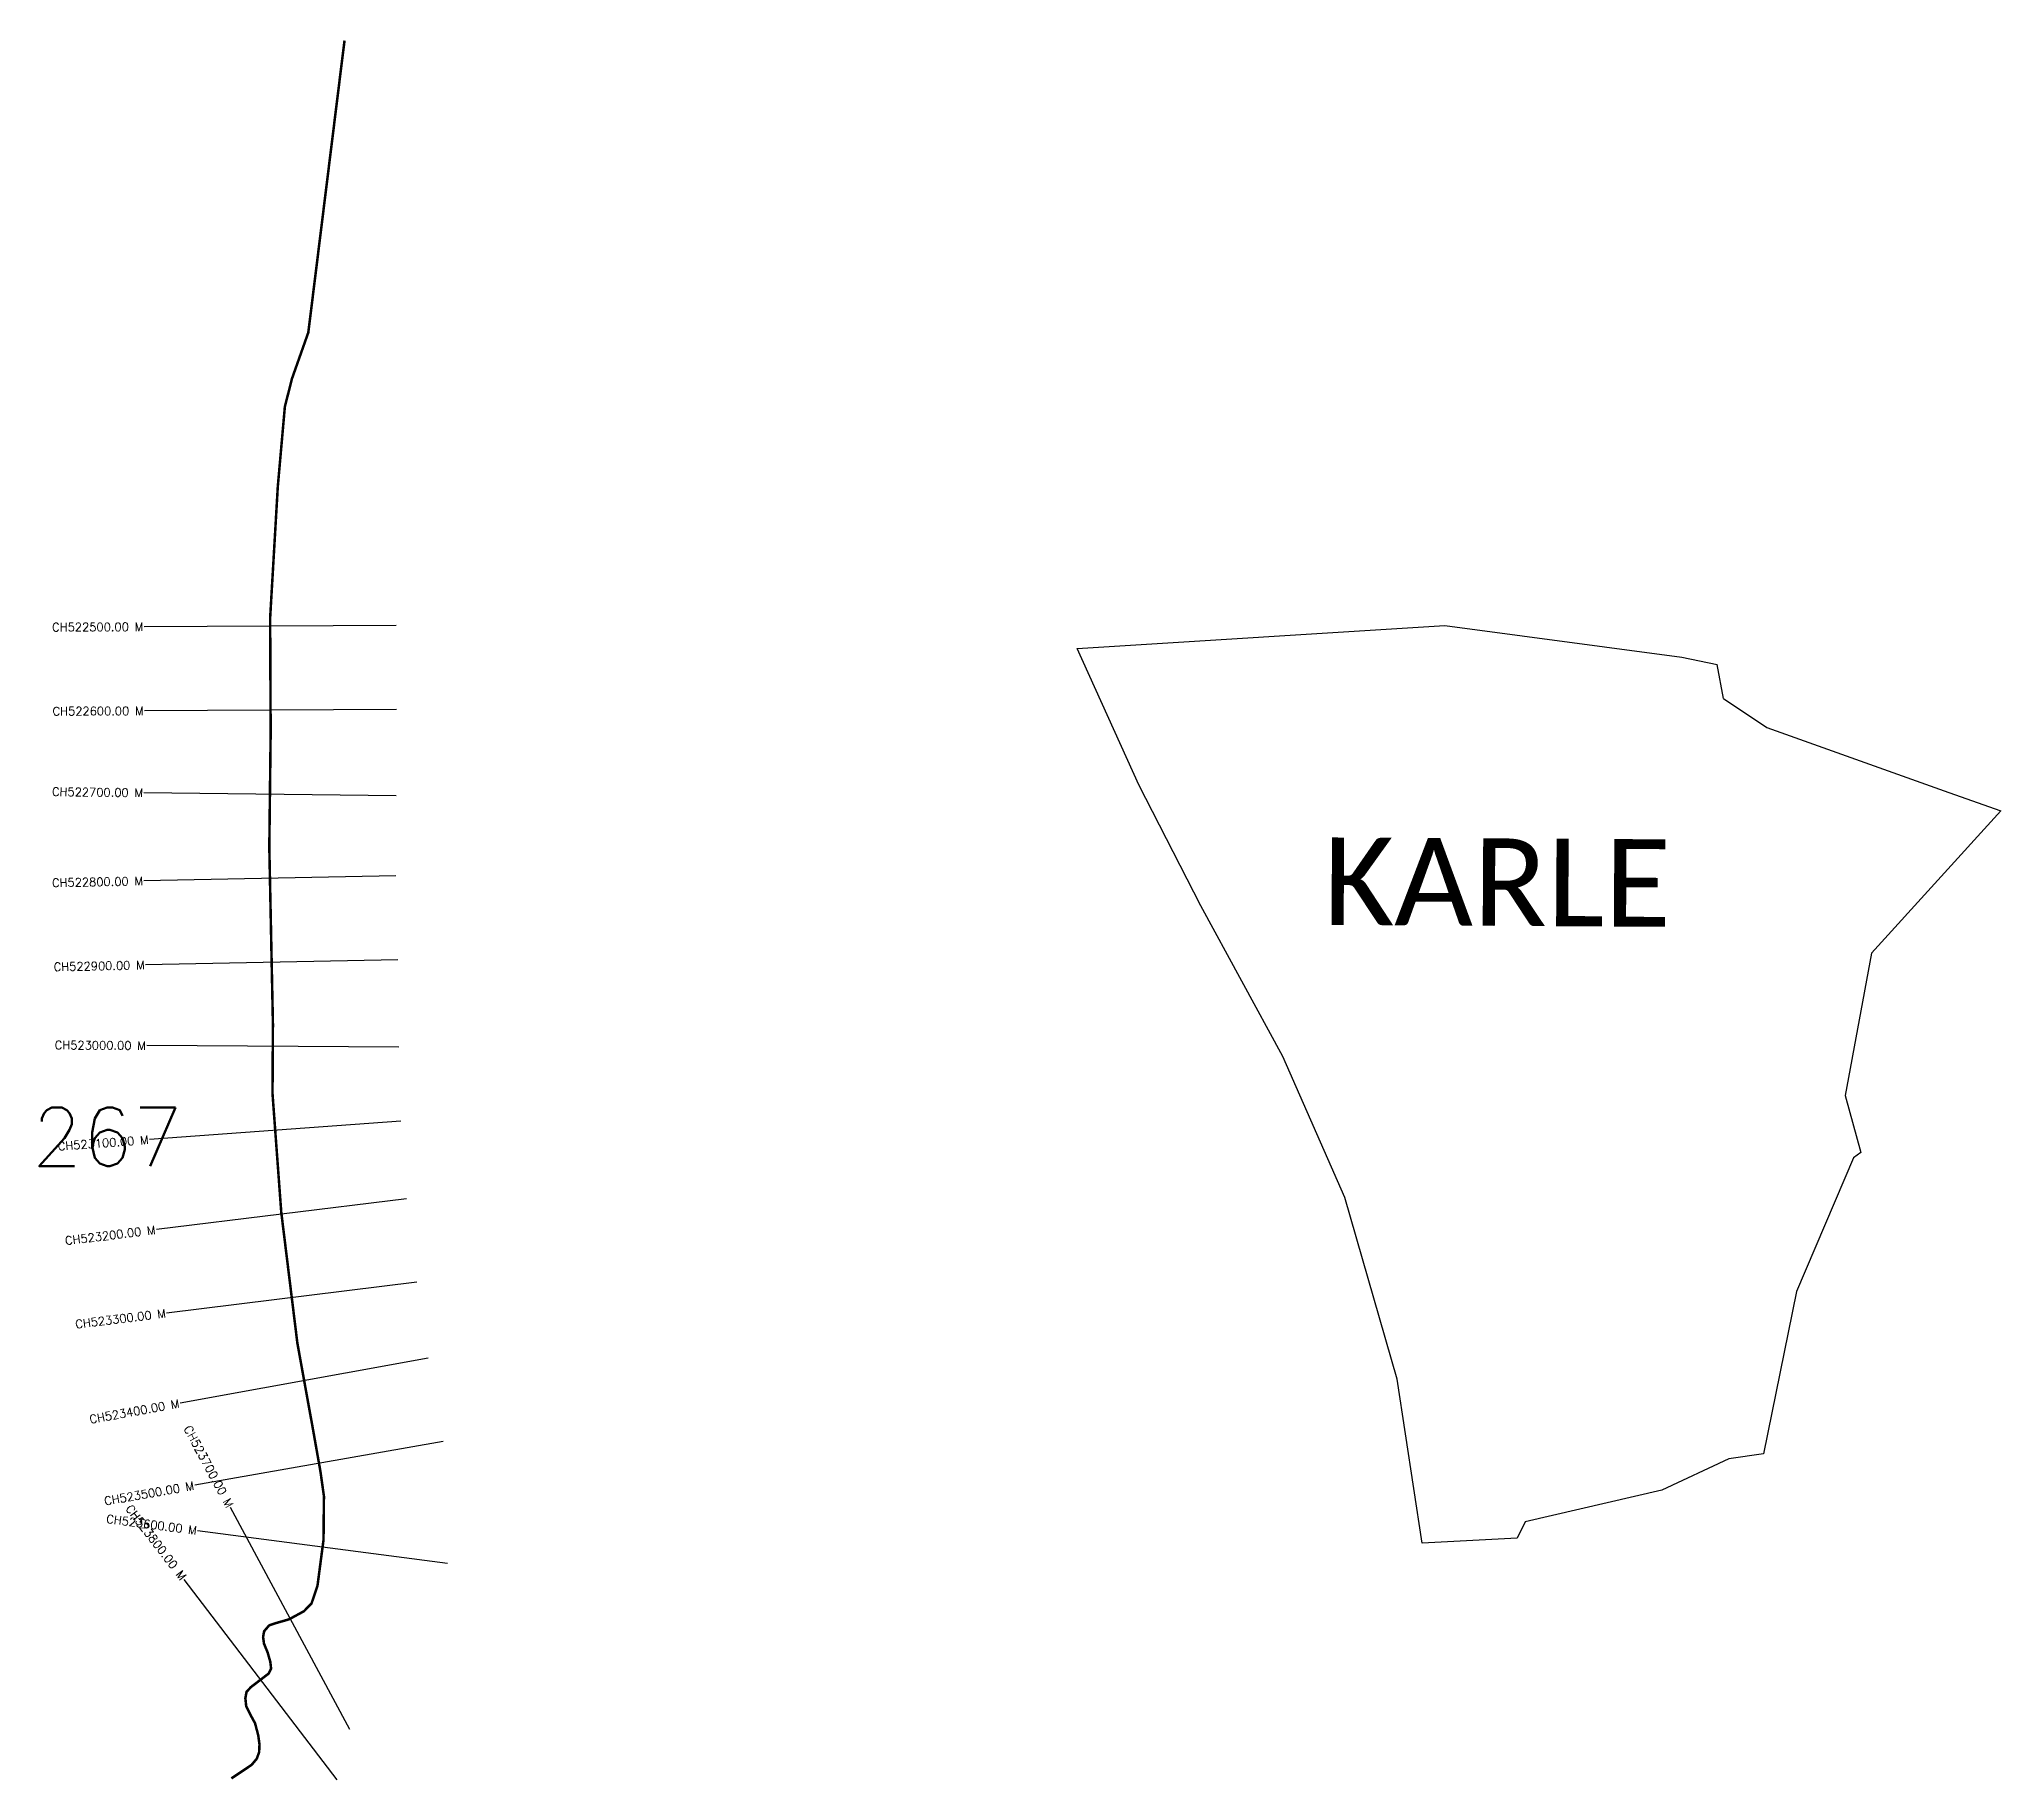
# Model space of a CAD drawing. Header units: metres. Extents: x 318097 to 320431, y 1876443 to 1878514.
import ezdxf
from ezdxf.enums import TextEntityAlignment as Align

# ---------------------------------------------------------------- set-up
doc = ezdxf.new("R2010")
doc.units = ezdxf.units.M
for name, color, linetype in [('CS', 134, 'Continuous'), ('CSMark', 6, 'Continuous'), ('NATURALLY PROTECTED', 3, 'Continuous'), ('village', 3, 'Continuous'), ('VILLAGE NAME', 250, 'Continuous')]:
    doc.layers.add(name, color=color, linetype=linetype)
doc.styles.get("Standard").update_dxf_attribs({"font": 'simplex.shx'})

msp = doc.modelspace()

# ---------------------------------------------------------------- linework, layer by layer
at = {"color": 6, "flags": 128}
msp.add_lwpolyline([(320101.2, 1877729.3), (320093.5, 1877769.9)], dxfattribs=at)
at = {"layer": 'CS'}
for p, q in [((318521.6, 1877816), (318221.6, 1877814.6)), ((318522.1, 1877716), (318222.1, 1877714.6)), ((318521.4, 1877613.5), (318221.4, 1877617.1)), ((318521.3, 1877518.4), (318221.4, 1877512.2)), ((318523.4, 1877418.4), (318223.4, 1877412.3)), ((318524.7, 1877314.4), (318224.7, 1877316.3)), ((318527.2, 1877226.5), (318228, 1877204.5)), ((318533.9, 1877134.1), (318236.2, 1877097.4)), ((318546.2, 1877034.9), (318248.4, 1876998.1)), ((318559.7, 1876944.3), (318264.4, 1876891)), ((318577.5, 1876845.2), (318282, 1876793.2)), ((318466.6, 1876502.5), (318324.6, 1876766.8)), ((318582.7, 1876700.2), (318285.3, 1876739.2)), ((318451.5, 1876442.9), (318269.4, 1876681.3))]:
    msp.add_line(p, q, dxfattribs=at)
at = {"layer": 'NATURALLY PROTECTED', "const_width": 3, "flags": 128}
msp.add_lwpolyline([(318460.1, 1878512.1), (318417, 1878164.7), (318397.6, 1878109.9), (318389.1, 1878076.4), (318380.7, 1877981.4), (318371.6, 1877825.4), (318372.2, 1877688.8), (318370.6, 1877552.3), (318374.9, 1877341.8), (318374.4, 1877259.2), (318384.8, 1877118.2), (318404, 1876962.3), (318417.5, 1876887.7), (318421.6, 1876865.2), (318431.5, 1876809.3), (318435.6, 1876780.2), (318435.1, 1876728.2), (318427.9, 1876673.6), (318420.8, 1876652.6), (318411.7, 1876643.3), (318393.9, 1876633.7), (318378.2, 1876629.2), (318370.3, 1876626.5), (318364.4, 1876619.5), (318363.2, 1876612.6), (318364.3, 1876604.7), (318368.5, 1876594.6), (318371.8, 1876583.2), (318372.7, 1876575.2), (318369.8, 1876569.2), (318362.7, 1876563.8), (318348.7, 1876553.1), (318343.5, 1876547.5), (318342.1, 1876539.9), (318343.1, 1876530.4), (318348.1, 1876520.3), (318353.6, 1876510.2), (318357.4, 1876495.9), (318358.9, 1876485), (318358.5, 1876475.7), (318355.7, 1876468), (318349.6, 1876460.6), (318325.5, 1876444.5)], dxfattribs=at)
at = {"layer": 'village', "color": 6}
for points in [[(320369.2, 1877617.5, 0), (320431, 1877595.5, 0), (320277, 1877426.2, 0), (320245.7, 1877257.1, 0), (320264.5, 1877189.2, 0), (320255.6, 1877182.8, 0), (320187.8, 1877023.9, 0), (320148.7, 1876830.5, 0), (320107.3, 1876824.6, 0), (320027.8, 1876787.6, 0), (319865.2, 1876749.8, 0), (319855.7, 1876730.4, 0), (319742.3, 1876724.2, 0), (319712.6, 1876919.5, 0), (319650.5, 1877135.5, 0), (319576.8, 1877303.3, 0), (319478.9, 1877482.8, 0), (319405.4, 1877626.5, 0), (319331.9, 1877788.8, 0), (319769.4, 1877816.2, 0), (320051.3, 1877778.5, 0), (320093.5, 1877769.9, 0)], [(320101.2, 1877729.3, 0), (320152.6, 1877694.6, 0), (320369.2, 1877617.5, 0), (320369.2, 1877617.5, 0)]]:
    msp.add_polyline3d(points, dxfattribs=at)

# ---------------------------------------------------------------- texts
at = {"insert": (318087.8, 1877242.8), "char_height": 70, "attachment_point": 1}
msp.add_mtext_dynamic_manual_height_columns('267', width=95.172, gutter_width=1, heights=[0], dxfattribs=at)
at = {"layer": 'CSMark'}
for s, rotation, p in [('CH522500.00 M', 0.271, (318220.6, 1877814.6)), ('CH522600.00 M', 0.271, (318221.1, 1877714.6)), ('CH522700.00 M', 359.3215, (318220.4, 1877617.1)), ('CH522800.00 M', 1.1708, (318220.4, 1877512.2)), ('CH522900.00 M', 1.1708, (318222.4, 1877412.2)), ('CH523000.00 M', 359.6289, (318223.7, 1877316.3)), ('CH523100.00 M', 4.2074, (318227, 1877204.4)), ('CH523200.00 M', 7.0279, (318235.2, 1877097.3)), ('CH523300.00 M', 7.0279, (318247.4, 1876998)), ('CH523400.00 M', 10.2396, (318263.4, 1876890.8)), ('CH523700.00 M', 298.2478, (318324.1, 1876767.7)), ('CH523500.00 M', 9.9824, (318281, 1876793)), ('CH523600.00 M', 352.5248, (318284.3, 1876739.4)), ('CH523800.00 M', 307.381, (318268.8, 1876682.1))]:
    msp.add_text(s, height=10, rotation=rotation, dxfattribs=at).set_placement(p, align=Align.MIDDLE_RIGHT)
at = {"layer": 'VILLAGE NAME', "insert": (319625.4, 1877564), "char_height": 104.042, "attachment_point": 1, "rotation": 359.6762}
msp.add_mtext_dynamic_manual_height_columns('{\\fCalibri|b0|i0|c0|p34;KARLE}', width=619.922, gutter_width=520.2, heights=[0], dxfattribs=at)
msp.add_mtext_dynamic_manual_height_columns('{\\fCalibri|b0|i0|c0|p34;KARLE}', width=619.922, gutter_width=520.2, heights=[0], dxfattribs=at)

doc.saveas('drawing.dxf')
